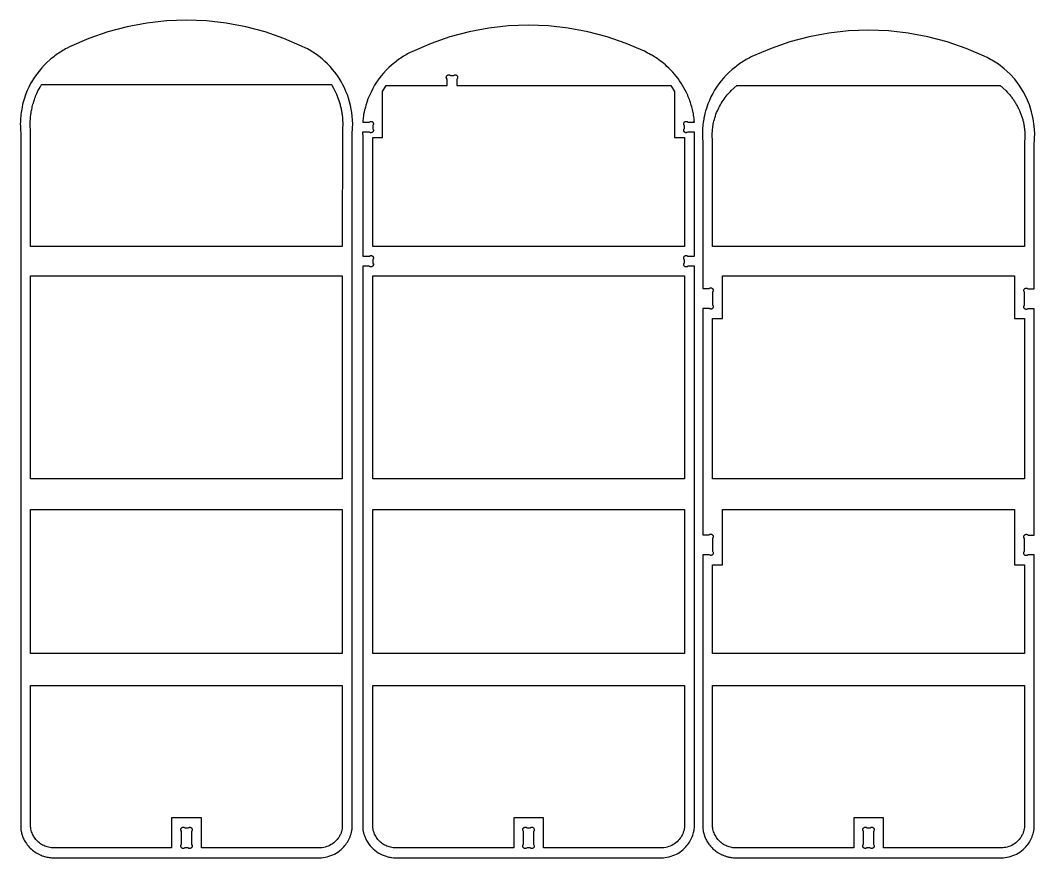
# Model space of a CAD drawing. Extents: x -3293 to 818, y -1259 to 2068.
# Drawn here: x -405 to 818, y -1259 to -250 of the extents above; entities that cross this region are included whole.
import ezdxf

# ---------------------------------------------------------------- set-up
doc = ezdxf.new("R2010")
doc.units = 0
doc.layers.add('SECTIONCUTEDGES', color=18, linetype='CONTINUOUS')

msp = doc.modelspace()

# ---------------------------------------------------------------- linework, layer by layer
at = {"layer": 'SECTIONCUTEDGES'}
for points in [[(-386.2, -1253.2), (-384.6, -1254.2), (-383.4, -1254.8), (-382.7, -1255.2), (-381.4, -1255.8), (-380.1, -1256.4), (-378.7, -1256.9), (-377.4, -1257.4), (-376, -1257.8), (-374.6, -1258.2), (-373.2, -1258.5), (-371.8, -1258.8), (-370.4, -1259), (-369, -1259.1), (-367.5, -1259.3), (-42.1, -1259.3), (-39.9, -1259.1), (-37.6, -1258.7), (-35.2, -1258.2), (-32.9, -1257.6), (-30.6, -1256.8), (-28.4, -1255.9), (-26.2, -1254.9), (-24.1, -1253.7), (-22.1, -1252.4), (-20.2, -1251), (-18.3, -1249.5), (-16.6, -1247.8), (-14.9, -1246.1), (-13.7, -1244.7), (-12.6, -1243.3), (-11.6, -1241.9), (-10.6, -1240.4), (-9.7, -1238.8), (-8.9, -1237.3), (-8.1, -1235.6), (-7.4, -1234), (-6.8, -1232.3), (-6.3, -1230.6), (-5.8, -1228.9), (-5.2, -1226), (-5, -1225), (-4.8, -1223.2), (-4.8, -384.6), (-4.7, -382), (-4.4, -378), (-4.3, -375.7), (-4.3, -374.4), (-4.5, -370), (-4.8, -365.5), (-5.3, -361.1), (-6, -356.7), (-6.9, -352.3), (-8, -348), (-9.3, -343.8), (-10.7, -339.5), (-12.4, -335.4), (-14.2, -331.3), (-16.2, -327.4), (-18.3, -323.5), (-20.6, -319.7), (-23.1, -316), (-25.7, -312.4), (-28.5, -308.9), (-31.5, -305.6), (-34.5, -302.3), (-37.8, -299.3), (-41.1, -296.3), (-44.6, -293.5), (-48.1, -290.9), (-52.4, -288), (-57, -285.3), (-58.9, -284.2), (-61.7, -282.8), (-65.1, -281.2), (-87.2, -271.7), (-110, -263.8), (-133.2, -257.7), (-156.9, -253.3), (-180.8, -250.6), (-204.8, -249.8), (-228.8, -250.6), (-252.7, -253.3), (-276.4, -257.7), (-299.7, -263.8), (-322.4, -271.7), (-345.9, -281.8), (-348.6, -283.2), (-350.7, -284.3), (-352.4, -285.3), (-354, -286.2), (-355.6, -287.2), (-357.2, -288.2), (-358.8, -289.3), (-360.4, -290.3), (-362, -291.4), (-363.5, -292.6), (-365, -293.7), (-366.5, -294.9), (-368.4, -296.4), (-369.8, -297.6), (-373.3, -300.8), (-376.6, -304), (-379.7, -307.4), (-382.6, -310.9), (-385.4, -314.5), (-388, -318.3), (-390.5, -322.2), (-392.8, -326.1), (-394.9, -330.2), (-396.8, -334.4), (-398.5, -338.6), (-400.3, -343.6), (-401.3, -347.1), (-401.7, -348.6), (-402.5, -351.4), (-403.1, -354.4), (-403.6, -356.9), (-404, -359), (-404.3, -361.1), (-404.6, -363.3), (-404.8, -365.4), (-405, -367.6), (-405.2, -370.3), (-405.2, -372), (-405.3, -374.7), (-405.2, -377.3), (-405.1, -379.8), (-404.9, -382.6), (-404.8, -385.1), (-404.8, -1223.2), (-404.7, -1224), (-404.7, -1224.7), (-404.5, -1226), (-404.3, -1227.2), (-404, -1228.5), (-403.7, -1229.7), (-403.4, -1231), (-403, -1232.2), (-402.5, -1233.4), (-402.1, -1234.6), (-401.6, -1235.8), (-401, -1236.9), (-400.4, -1238.1), (-399.8, -1239.2), (-398.9, -1240.7), (-397.9, -1242.2), (-396.8, -1243.7), (-395.7, -1245.1), (-394.5, -1246.4), (-393.2, -1247.7), (-391.9, -1248.9), (-390.6, -1250.1), (-389.1, -1251.2), (-387.7, -1252.3)], [(407.8, -546.2), (400.1, -546.2), (400, -546.2), (400, -546.3), (399.8, -546.5), (399.5, -546.6), (399.4, -546.7), (399.1, -546.8), (398.8, -546.9), (398.6, -547), (398.3, -547), (398, -547), (397.8, -547), (397.5, -547), (397.1, -546.9), (396.8, -546.8), (396.5, -546.7), (396.4, -546.6), (396.1, -546.3), (395.9, -546.2), (395.8, -546), (395.6, -545.9), (395.5, -545.7), (395.4, -545.5), (395.3, -545.3), (395.2, -545.1), (395.1, -544.9), (395.1, -544.7), (395, -544.5), (395, -544.2), (395, -544), (395, -543.7), (395, -543.6), (395.1, -543.3), (395.3, -543.1), (395.8, -542.1), (395.9, -541.9), (395.9, -538.4), (395.8, -538.3), (395.7, -538.3), (395.5, -538), (395.5, -537.9), (395.3, -537.7), (395.2, -537.5), (395.1, -537.2), (395.1, -536.9), (395, -536.5), (395, -536), (395.1, -535.7), (395.1, -535.4), (395.2, -535.2), (395.3, -534.9), (395.5, -534.7), (395.6, -534.4), (395.8, -534.2), (396, -534), (396.3, -533.9), (396.5, -533.7), (396.8, -533.6), (397, -533.5), (397.4, -533.3), (397.6, -533.3), (397.8, -533.3), (398.1, -533.3), (398.4, -533.4), (398.6, -533.5), (399.7, -534), (400.1, -534.2), (407.8, -534.2), (407.9, -389.7), (407.9, -388), (408.1, -384.5), (400, -384.5), (399.8, -384.6), (398.6, -385.2), (398.4, -385.2), (398.1, -385.3), (398, -385.3), (397.7, -385.3), (397.4, -385.3), (397, -385.2), (396.8, -385.1), (396.5, -384.9), (396.3, -384.8), (396, -384.6), (395.8, -384.4), (395.6, -384.2), (395.5, -384), (395.3, -383.7), (395.2, -383.5), (395.1, -383.2), (395, -382.8), (395, -382.3), (395, -382), (395.1, -381.6), (395.2, -381.2), (395.3, -381), (395.4, -380.8), (395.6, -380.5), (395.9, -380.3), (395.9, -380.2), (395.9, -376.6), (395.7, -376.4), (395.2, -375.5), (395.1, -375.2), (395, -375), (395, -374.7), (395, -374.5), (395, -374.2), (395.1, -374), (395.1, -373.7), (395.2, -373.5), (395.3, -373.3), (395.4, -373.1), (395.5, -372.9), (395.6, -372.8), (395.8, -372.6), (395.9, -372.4), (396.1, -372.3), (396.3, -372.2), (396.5, -372), (396.7, -371.9), (397, -371.8), (397.3, -371.7), (397.6, -371.6), (398, -371.6), (398.3, -371.6), (398.6, -371.7), (398.9, -371.7), (399.2, -371.8), (399.5, -372), (399.8, -372.2), (400, -372.4), (400.1, -372.5), (407.8, -372.5), (407.7, -371.3), (407.4, -367.9), (407.2, -366.2), (406.9, -364.3), (406.6, -362.2), (406.4, -361.5), (406, -359.5), (405.5, -357.4), (405.1, -355.7), (404.6, -353.9), (404.1, -352.2), (403.6, -350.4), (403, -348.7), (402.4, -347), (401.8, -345.3), (401.1, -343.6), (400.5, -341.9), (399.8, -340.2), (399, -338.6), (398.3, -336.9), (396.8, -334), (395.2, -331.1), (393.6, -328.2), (391.8, -325.4), (390, -322.6), (388.1, -320), (386, -317.3), (383.9, -314.8), (381.8, -312.3), (379.5, -309.9), (377.2, -307.6), (374.7, -305.3), (372.9, -303.6), (371, -302), (369, -300.4), (367, -298.9), (365, -297.4), (363, -296), (360.9, -294.6), (358.7, -293.2), (356.6, -291.9), (355.5, -291.3), (353.3, -290.1), (351.1, -288.9), (347.5, -287.1), (325.4, -277.7), (302.7, -269.8), (279.4, -263.7), (255.8, -259.3), (231.9, -256.6), (207.8, -255.7), (183.8, -256.6), (159.9, -259.3), (136.2, -263.7), (113, -269.8), (90.2, -277.7), (66.9, -287.7), (65.2, -288.6), (63.6, -289.4), (61.9, -290.3), (60.3, -291.2), (58.6, -292.2), (57, -293.2), (55.4, -294.2), (53.8, -295.3), (52.2, -296.3), (50.7, -297.4), (49.1, -298.6), (47.6, -299.7), (46.1, -300.9), (44.5, -302.2), (42.7, -303.7), (39.3, -306.8), (36.1, -310), (33, -313.4), (30, -316.9), (27.2, -320.5), (24.6, -324.3), (22.1, -328.1), (19.9, -332.1), (17.8, -336.2), (15.9, -340.3), (14.1, -344.6), (12.6, -348.9), (11.6, -351.9), (11, -354.3), (10.2, -357.1), (10.1, -357.8), (9.5, -360.6), (8.9, -363.5), (8.8, -364.4), (8.3, -367.6), (8, -371), (7.9, -372.5), (15.7, -372.4), (17, -371.8), (17.3, -371.7), (17.5, -371.6), (17.8, -371.6), (17.9, -371.6), (18.2, -371.6), (18.6, -371.8), (18.9, -371.9), (19.1, -372), (19.4, -372.1), (19.6, -372.3), (19.8, -372.5), (20, -372.7), (20.2, -373), (20.3, -373.2), (20.4, -373.5), (20.5, -373.7), (20.6, -374.2), (20.6, -374.3), (20.6, -374.7), (20.6, -375.2), (20.5, -375.5), (20.4, -375.9), (20.1, -376.4), (19.8, -376.6), (19.8, -376.7), (19.8, -380.3), (19.9, -380.6), (20.5, -381.5), (20.6, -381.8), (20.6, -382.1), (20.7, -382.4), (20.6, -382.8), (20.6, -383), (20.5, -383.2), (20.5, -383.4), (20.4, -383.6), (20.3, -383.8), (20.2, -384), (20, -384.2), (19.9, -384.3), (19.7, -384.5), (19.6, -384.6), (19.4, -384.8), (19.1, -384.9), (18.8, -385.1), (18.5, -385.2), (18.2, -385.3), (17.9, -385.3), (17.5, -385.3), (17.2, -385.3), (16.9, -385.2), (16.7, -385.2), (16.4, -385.1), (16.1, -384.9), (15.9, -384.8), (15.7, -384.6), (15.6, -384.5), (15.6, -384.5), (7.5, -384.5), (7.8, -390.5), (7.8, -391.1), (7.8, -534.2), (15.5, -534.2), (15.6, -534.2), (16.1, -534), (17, -533.5), (17.3, -533.4), (17.5, -533.3), (17.7, -533.3), (18, -533.3), (18.2, -533.3), (18.6, -533.5), (18.9, -533.6), (19.2, -533.7), (19.4, -533.9), (19.6, -534), (19.8, -534.2), (20, -534.4), (20.2, -534.7), (20.3, -534.9), (20.4, -535.2), (20.5, -535.4), (20.6, -535.9), (20.7, -536.2), (20.6, -536.6), (20.6, -536.9), (20.5, -537.3), (20.4, -537.5), (20.3, -537.7), (20.2, -537.9), (19.9, -538.2), (19.8, -538.3), (19.8, -538.4), (19.8, -542), (19.9, -542.3), (20.5, -543.2), (20.6, -543.4), (20.6, -543.7), (20.7, -543.9), (20.7, -544.1), (20.6, -544.5), (20.6, -544.7), (20.5, -544.9), (20.5, -545.1), (20.4, -545.3), (20.3, -545.5), (20.2, -545.7), (20, -545.9), (19.9, -546), (19.7, -546.2), (19.6, -546.3), (19.4, -546.5), (19.1, -546.7), (18.8, -546.8), (18.5, -546.9), (18.4, -547), (18, -547), (17.7, -547), (17.5, -547), (17.2, -547), (16.9, -546.9), (16.8, -546.9), (16.5, -546.8), (16.3, -546.7), (16, -546.6), (15.8, -546.4), (15.7, -546.2), (15.5, -546.2), (7.8, -546.2), (7.8, -1223.4), (8, -1224.6), (8.1, -1225.9), (8.3, -1226.9), (8.5, -1227.8), (8.7, -1228.8), (8.9, -1229.8), (9.2, -1230.8), (9.5, -1231.8), (9.8, -1232.7), (10.2, -1233.7), (10.6, -1234.6), (11, -1235.6), (11.4, -1236.5), (12.4, -1238.6), (13.8, -1240.8), (15.3, -1242.9), (16.8, -1244.9), (18.6, -1246.9), (20.4, -1248.7), (22.3, -1250.3), (24.4, -1251.9), (26.5, -1253.3), (28.8, -1254.6), (31.1, -1255.7), (34.8, -1257.2), (36.1, -1257.6), (37.9, -1258.1), (39.4, -1258.5), (40.8, -1258.8), (42.6, -1259), (43, -1259.1), (44.8, -1259.3), (45.1, -1259.3), (370.5, -1259.3), (372.7, -1259.1), (375.1, -1258.7), (377.4, -1258.2), (379.7, -1257.6), (382, -1256.8), (384.2, -1255.9), (386.4, -1254.9), (388.5, -1253.7), (390.5, -1252.4), (392.5, -1251), (394.3, -1249.5), (396.1, -1247.8), (397.7, -1246.1), (398.9, -1244.7), (400, -1243.3), (401, -1241.9), (402, -1240.4), (402.9, -1238.8), (403.7, -1237.3), (404.5, -1235.6), (405.2, -1234), (405.8, -1232.3), (406.4, -1230.6), (406.8, -1228.9), (407.5, -1226), (407.7, -1224.8), (407.8, -1223.4), (407.8, -1223.2), (407.8, -546.2)], [(433.6, -1251.2), (434.8, -1252.1), (436, -1252.9), (436.7, -1253.4), (437.4, -1253.8), (438.1, -1254.2), (438.9, -1254.6), (439.6, -1255), (440.3, -1255.3), (441.1, -1255.7), (441.8, -1256), (442.6, -1256.4), (443.4, -1256.7), (444.1, -1257), (444.9, -1257.2), (445.7, -1257.5), (446.5, -1257.7), (447.2, -1257.9), (448, -1258.1), (448.8, -1258.3), (449.6, -1258.5), (450.4, -1258.7), (451.2, -1258.8), (452, -1258.9), (452.8, -1259), (453.6, -1259.1), (455, -1259.3), (780.6, -1259.3), (782.8, -1259.1), (785.2, -1258.7), (787.5, -1258.2), (789.8, -1257.6), (792.1, -1256.8), (794.3, -1255.9), (796.5, -1254.9), (798.6, -1253.7), (800.6, -1252.4), (802.6, -1251), (804.4, -1249.5), (806.2, -1247.8), (807.8, -1246.1), (809, -1244.7), (810.1, -1243.3), (811.1, -1241.9), (812.1, -1240.4), (813, -1238.8), (813.8, -1237.3), (814.6, -1235.6), (815.3, -1234), (815.9, -1232.3), (816.5, -1230.6), (816.9, -1228.9), (817.4, -1226.7), (817.7, -1225), (817.9, -1223.5), (817.9, -1223.2), (817.9, -894.3), (810.3, -894.3), (810.2, -894.3), (809.1, -894.9), (808.9, -895), (808.7, -895.1), (808.3, -895.1), (807.9, -895.1), (807.8, -895.1), (807.5, -895.1), (807.2, -895), (806.9, -894.8), (806.6, -894.7), (806.3, -894.4), (806.1, -894.3), (805.9, -894), (805.7, -893.7), (805.5, -893.5), (805.4, -893.2), (805.3, -892.9), (805.3, -892.7), (805.2, -892.4), (805.2, -892.1), (805.2, -891.8), (805.3, -891.5), (805.4, -891), (805.6, -890.6), (805.8, -890.3), (806, -890.1), (806.1, -890), (806.1, -874.6), (806.1, -874.4), (805.4, -873.2), (805.3, -873), (805.2, -872.7), (805.2, -872.5), (805.2, -872.3), (805.2, -872), (805.3, -871.8), (805.3, -871.6), (805.4, -871.4), (805.5, -871.2), (805.6, -871), (805.7, -870.8), (805.9, -870.6), (806, -870.4), (806.1, -870.3), (806.3, -870.1), (806.6, -869.9), (806.9, -869.7), (807.2, -869.6), (807.5, -869.5), (807.7, -869.5), (808, -869.4), (808.3, -869.4), (808.5, -869.4), (808.8, -869.5), (809.1, -869.6), (809.4, -869.7), (809.7, -869.8), (809.9, -869.9), (810.2, -870.2), (810.3, -870.3), (810.3, -870.3), (817.9, -870.3), (817.9, -597.4), (810.3, -597.4), (810.2, -597.4), (809.1, -598), (808.7, -598.2), (808.4, -598.2), (807.9, -598.2), (807.6, -598.2), (807.5, -598.1), (807.2, -598.1), (807, -598), (806.8, -597.9), (806.5, -597.7), (806.3, -597.5), (806.1, -597.4), (805.9, -597.1), (805.7, -596.8), (805.5, -596.6), (805.4, -596.3), (805.3, -596), (805.3, -595.8), (805.2, -595.5), (805.2, -595.2), (805.2, -594.9), (805.3, -594.6), (805.4, -594.3), (805.5, -593.9), (805.7, -593.6), (805.9, -593.4), (806.1, -593.2), (806.1, -593.2), (806.1, -577.6), (806, -577.5), (805.5, -576.5), (805.4, -576.2), (805.3, -576), (805.2, -575.7), (805.2, -575.6), (805.2, -575.3), (805.2, -575.1), (805.3, -574.9), (805.3, -574.7), (805.4, -574.5), (805.5, -574.3), (805.6, -574.1), (805.7, -573.9), (805.9, -573.7), (806.1, -573.4), (806.3, -573.2), (806.5, -573.1), (806.8, -572.9), (807.1, -572.8), (807.2, -572.7), (807.5, -572.6), (807.9, -572.6), (808.2, -572.5), (808.5, -572.5), (808.8, -572.6), (809, -572.6), (809.3, -572.7), (809.6, -572.9), (809.9, -573), (810.1, -573.2), (810.2, -573.3), (810.3, -573.4), (810.3, -573.4), (817.9, -573.4), (817.9, -396.6), (818, -395.8), (818.1, -392.8), (818.3, -389.8), (818.4, -387.7), (818.4, -386.4), (817.9, -377.5), (816.7, -368.7), (814.7, -360), (812, -351.5), (808.5, -343.3), (804.4, -335.4), (799.6, -327.9), (794.2, -320.9), (788.2, -314.3), (781.6, -308.3), (774.6, -302.8), (766.6, -297.7), (765.1, -296.9), (761, -294.8), (757.6, -293.1), (735.5, -283.6), (712.8, -275.8), (689.5, -269.7), (665.9, -265.3), (642, -262.6), (617.9, -261.7), (593.9, -262.6), (570, -265.3), (546.3, -269.7), (523.1, -275.8), (500.3, -283.6), (477.3, -293.6), (475.7, -294.3), (473.9, -295.3), (472, -296.3), (470.3, -297.2), (468.7, -298.2), (467.1, -299.2), (465.5, -300.2), (463.9, -301.2), (462.3, -302.3), (460.8, -303.4), (459.2, -304.5), (457.7, -305.7), (456.2, -306.9), (453.6, -309), (453.1, -309.4), (449.4, -312.8), (446.2, -316), (443, -319.4), (440.1, -322.9), (437.3, -326.5), (434.7, -330.3), (432.2, -334.1), (430, -338.1), (427.9, -342.2), (425.9, -346.3), (424.2, -350.6), (422.3, -355.9), (421.4, -359.1), (420.6, -362), (419.9, -364.9), (419.3, -367.8), (419.1, -368.9), (418.8, -371), (418.4, -373.1), (418.2, -375.2), (417.9, -377.4), (417.7, -379.5), (417.6, -382.3), (417.5, -383.4), (417.5, -386.2), (417.5, -387.7), (417.5, -389.7), (417.6, -390.9), (417.7, -392.6), (417.9, -395.4), (417.9, -397), (417.9, -573.1), (425.5, -573.1), (425.6, -573.1), (425.7, -573), (425.8, -572.8), (426.1, -572.7), (426.4, -572.5), (426.5, -572.4), (426.8, -572.3), (427.2, -572.3), (427.5, -572.3), (427.6, -572.3), (428, -572.3), (428.3, -572.3), (428.6, -572.4), (428.8, -572.5), (429.1, -572.6), (429.3, -572.8), (429.5, -573), (429.7, -573.1), (430, -573.4), (430.1, -573.6), (430.2, -573.8), (430.3, -574), (430.4, -574.2), (430.5, -574.4), (430.5, -574.6), (430.6, -574.8), (430.6, -575), (430.6, -575.4), (430.6, -575.6), (430.5, -575.9), (430.4, -576.1), (429.8, -577.2), (429.7, -577.4), (429.7, -592.8), (429.8, -592.9), (429.9, -593.1), (430, -593.1), (430.1, -593.3), (430.3, -593.6), (430.4, -593.8), (430.5, -594.3), (430.6, -594.6), (430.6, -594.9), (430.6, -595.2), (430.6, -595.5), (430.5, -595.8), (430.4, -596), (430.3, -596.3), (430.1, -596.6), (430, -596.8), (429.7, -597.1), (429.6, -597.2), (429.2, -597.5), (428.9, -597.7), (428.8, -597.7), (428.5, -597.8), (428.2, -597.9), (427.9, -597.9), (427.6, -598), (427.4, -597.9), (427, -597.9), (426.7, -597.7), (425.9, -597.3), (425.6, -597.1), (425.5, -597.1), (417.9, -597.1), (417.9, -870), (425.5, -870), (425.5, -870), (425.7, -869.8), (426, -869.6), (426.2, -869.5), (426.5, -869.3), (426.8, -869.3), (427.2, -869.2), (427.5, -869.2), (427.6, -869.2), (428, -869.2), (428.3, -869.2), (428.6, -869.3), (428.9, -869.5), (429.2, -869.6), (429.5, -869.9), (429.7, -870), (430, -870.3), (430.1, -870.5), (430.2, -870.7), (430.3, -870.9), (430.4, -871.1), (430.5, -871.3), (430.5, -871.5), (430.6, -871.7), (430.6, -872.1), (430.6, -872.4), (430.6, -872.6), (430.5, -872.9), (430.4, -873.1), (429.9, -873.9), (429.8, -874.2), (429.7, -874.3), (429.7, -889.8), (429.8, -889.8), (429.9, -889.9), (430, -890.1), (430.2, -890.3), (430.4, -890.9), (430.5, -891.2), (430.6, -891.5), (430.6, -891.8), (430.6, -892.1), (430.6, -892.4), (430.5, -892.7), (430.4, -893), (430.3, -893.2), (430.1, -893.5), (430, -893.7), (429.7, -894), (429.6, -894.1), (429.2, -894.4), (428.9, -894.6), (428.7, -894.7), (428.4, -894.8), (428, -894.8), (427.7, -894.9), (427.3, -894.8), (426.9, -894.7), (426.9, -894.7), (425.7, -894.1), (425.5, -894), (417.9, -894), (417.9, -1223.6), (418, -1224.4), (418.3, -1226.1), (418.5, -1227.5), (418.8, -1228.9), (419.1, -1230.2), (419.5, -1231.6), (420, -1232.9), (420.5, -1234.2), (421, -1235.5), (421.6, -1236.8), (422.3, -1238.1), (423, -1239.3), (423.7, -1240.5), (424.5, -1241.7), (425.4, -1242.9), (426.3, -1244.1), (427.2, -1245.2), (428.2, -1246.3), (429.2, -1247.4), (430.2, -1248.4), (431.3, -1249.4), (432.5, -1250.3)], [(19.8, -522.3), (19.8, -391.1), (31.8, -391.1), (31.8, -335.4), (36.2, -328.5), (109.5, -328.5), (109.5, -320.7), (109.5, -320.6), (108.8, -319.4), (108.7, -319.2), (108.6, -318.9), (108.6, -318.6), (108.6, -318.4), (108.6, -318.2), (108.7, -318), (108.7, -317.7), (108.8, -317.5), (108.9, -317.3), (109, -317.1), (109.1, -317), (109.2, -316.8), (109.4, -316.6), (109.5, -316.4), (109.7, -316.3), (110, -316.1), (110.3, -315.9), (110.5, -315.8), (110.8, -315.7), (111.1, -315.7), (111.4, -315.6), (111.7, -315.6), (112.1, -315.6), (112.4, -315.7), (112.7, -315.8), (113, -315.9), (113.3, -316.1), (113.6, -316.3), (113.6, -316.4), (113.7, -316.5), (117.3, -316.5), (117.4, -316.4), (118.6, -315.8), (118.8, -315.7), (119.1, -315.6), (119.4, -315.6), (119.6, -315.6), (119.8, -315.6), (120, -315.7), (120.2, -315.7), (120.4, -315.8), (120.6, -315.9), (120.8, -316), (121, -316.1), (121.2, -316.2), (121.4, -316.4), (121.5, -316.5), (121.7, -316.7), (121.9, -317), (122, -317.3), (122.2, -317.6), (122.3, -317.9), (122.3, -318.2), (122.3, -318.4), (122.4, -318.7), (122.3, -319.1), (122.3, -319.4), (122.2, -319.7), (122.1, -319.8), (122, -320.1), (121.8, -320.4), (121.6, -320.5), (121.5, -320.6), (121.5, -320.7), (121.5, -328.5), (379.4, -328.5), (383.9, -335.4), (383.9, -391.1), (395.9, -391.1), (395.9, -522.4)], [(-392.8, -522.3), (-392.8, -384.7), (-392.9, -383.5), (-393.1, -380.7), (-393.2, -379.1), (-393.3, -377.9), (-393.3, -375.5), (-393.3, -373.8), (-393.3, -372.1), (-393.2, -371.2), (-393.1, -369.5), (-393, -367.8), (-392.9, -366), (-392.6, -363.6), (-392.3, -361.9), (-392.1, -360.3), (-391.8, -358.7), (-391.5, -357.1), (-391.1, -355.5), (-390.8, -354), (-390.4, -352.4), (-390, -350.8), (-389.5, -349.2), (-389, -347.7), (-388.2, -345.3), (-387.7, -343.7), (-387.1, -342.2), (-386.8, -341.4), (-386.1, -339.8), (-385.4, -338.2), (-384.4, -336.1), (-383.9, -334.9), (-382.6, -332.5), (-381.4, -330.2), (-380, -327.8), (-379.8, -327.5), (-379.6, -327.3), (-379.5, -327.2), (-379.4, -327.2), (-30.1, -327.2), (-30, -327.2), (-29.8, -327.4), (-29.6, -327.8), (-27.4, -331.7), (-26.2, -334), (-25.1, -336.3), (-24.3, -338), (-23.8, -339), (-22.9, -341.1), (-22.5, -342.2), (-21.7, -344.4), (-21, -346.6), (-20.6, -347.7), (-19.9, -349.9), (-19.6, -351.1), (-19.3, -352.3), (-18.9, -353.5), (-18.7, -354.7), (-18.4, -355.9), (-18.1, -357.2), (-17.9, -358.4), (-17.7, -359.6), (-17.4, -360.9), (-17.3, -362.1), (-17.1, -363.4), (-16.9, -364.6), (-16.7, -366.4), (-16.6, -368.2), (-16.4, -370.1), (-16.4, -371), (-16.3, -372.8), (-16.3, -374.6), (-16.3, -376.7), (-16.4, -379.1), (-16.6, -381.5), (-16.7, -383.1), (-16.7, -385.1), (-16.8, -522.3)], [(429.9, -522.3), (429.9, -397), (429.8, -394.8), (429.7, -393.7), (429.6, -392.6), (429.5, -390.8), (429.4, -388.9), (429.4, -386.2), (429.6, -383.6), (429.6, -382.6), (429.8, -381.2), (430, -379.4), (430.2, -377.6), (430.5, -375.8), (430.7, -374.9), (431, -373.1), (431.4, -371.4), (432, -369.3), (432.6, -367.2), (433.2, -365.2), (433.9, -363.1), (434.7, -361.1), (435.6, -359.1), (436.4, -357.3), (437.3, -355.4), (438.3, -353.5), (439.3, -351.7), (440.3, -349.9), (441.4, -348.2), (442.6, -346.4), (443.8, -344.7), (445, -343), (446.3, -341.4), (447.6, -339.8), (449.1, -338), (450.4, -336.6), (451.4, -335.4), (452.4, -334.5), (459, -328.5), (776.8, -328.5), (783.4, -334.4), (785.2, -336.3), (786, -337.2), (786.8, -338), (787.5, -338.9), (788.3, -339.8), (789.1, -340.7), (789.8, -341.7), (790.5, -342.6), (791.2, -343.5), (791.9, -344.5), (792.6, -345.4), (793.3, -346.4), (793.9, -347.4), (794.5, -348.4), (795.2, -349.4), (795.8, -350.4), (796.4, -351.4), (796.9, -352.4), (797.5, -353.5), (798, -354.5), (798.6, -355.6), (799.1, -356.6), (799.6, -357.7), (800.1, -358.7), (800.5, -359.8), (801, -360.9), (801.4, -361.9), (801.8, -362.9), (802.2, -364), (802.5, -365), (802.9, -366.1), (803.2, -367.2), (803.6, -368.2), (803.9, -369.3), (804.1, -370.4), (804.4, -371.5), (804.7, -372.5), (804.9, -373.6), (805.1, -374.7), (805.3, -375.8), (805.5, -376.9), (805.7, -378), (805.8, -379.1), (806, -380.2), (806.1, -381.3), (806.2, -382.4), (806.3, -383.5), (806.3, -384.7), (806.4, -386.4), (806.4, -388.5), (806.3, -391.3), (806, -396.8), (806, -522.3)], [(-392.8, -802.5), (-392.8, -558), (-16.8, -558), (-16.8, -802.5)], [(19.8, -802.5), (19.8, -558), (395.9, -558), (395.9, -802.5)], [(429.9, -802.5), (429.9, -609.3), (441.9, -609.3), (441.9, -558), (794, -558), (794, -609.3), (806, -609.3), (806, -802.5)], [(-392.8, -1013.1), (-392.8, -839.5), (-16.8, -839.5), (-16.8, -1013.1)], [(19.8, -1013.1), (19.8, -839.5), (395.9, -839.5), (395.9, -1013.1)], [(429.9, -1013.1), (429.9, -906.2), (441.9, -906.2), (441.9, -839.5), (794, -839.5), (794, -906.2), (806, -906.2), (806, -1013.1)], [(-383.3, -1240.5), (-384.5, -1239.5), (-385.5, -1238.4), (-386.5, -1237.2), (-387.5, -1236), (-388.3, -1234.8), (-389.2, -1233.5), (-389.9, -1232.1), (-390.6, -1230.7), (-391.1, -1229.3), (-391.7, -1227.9), (-392.1, -1226.4), (-392.4, -1224.9), (-392.7, -1223.3), (-392.8, -1222.2), (-392.8, -1051.7), (-16.8, -1051.7), (-16.8, -1222.6), (-16.9, -1223.7), (-17, -1224.2), (-17.3, -1225.7), (-17.5, -1226.7), (-17.8, -1227.7), (-18.1, -1228.6), (-18.4, -1229.6), (-18.8, -1230.5), (-19.2, -1231.4), (-19.7, -1232.3), (-20.2, -1233.2), (-20.7, -1234.1), (-21.2, -1234.9), (-21.8, -1235.8), (-23, -1237.3), (-24.3, -1238.7), (-25.7, -1240), (-27.2, -1241.3), (-28.7, -1242.4), (-30.4, -1243.5), (-32.1, -1244.4), (-33.8, -1245.2), (-35.6, -1245.9), (-37.5, -1246.4), (-39.3, -1246.8), (-41.6, -1247.2), (-42.6, -1247.3), (-186.8, -1247.3), (-186.8, -1211.4), (-222.8, -1211.4), (-222.8, -1247.3), (-367.1, -1247.3), (-367.9, -1247.2), (-369.8, -1246.9), (-371.3, -1246.6), (-372.7, -1246.3), (-374.2, -1245.8), (-375.6, -1245.3), (-377, -1244.7), (-378.4, -1244), (-379.7, -1243.2), (-380.9, -1242.4), (-382.2, -1241.5)], [(34.3, -1244), (33, -1243.2), (31.7, -1242.4), (30.5, -1241.5), (29.3, -1240.5), (28.2, -1239.5), (27.1, -1238.4), (26.1, -1237.2), (25.2, -1236), (24.3, -1234.8), (23.5, -1233.5), (22.7, -1232.1), (22.1, -1230.7), (21.5, -1229.3), (21, -1227.9), (20.5, -1226.4), (20.2, -1224.9), (19.8, -1222.9), (19.8, -1222.2), (19.8, -1051.7), (395.9, -1051.7), (395.8, -1222.6), (395.8, -1223.4), (395.6, -1224.4), (395.4, -1225.7), (395.1, -1226.7), (394.8, -1227.7), (394.5, -1228.6), (394.2, -1229.6), (393.8, -1230.5), (393.4, -1231.4), (393, -1232.3), (392.5, -1233.2), (391.9, -1234.1), (391.4, -1234.9), (390.8, -1235.8), (389.6, -1237.3), (388.3, -1238.7), (386.9, -1240), (385.5, -1241.3), (383.9, -1242.4), (382.3, -1243.5), (380.6, -1244.4), (378.8, -1245.2), (377, -1245.9), (375.2, -1246.4), (373.3, -1246.8), (371.2, -1247.2), (370.1, -1247.3), (369.8, -1247.3), (225.8, -1247.3), (225.8, -1211.4), (189.9, -1211.4), (189.9, -1247.3), (45.6, -1247.3), (44.4, -1247.2), (42.8, -1246.9), (41.4, -1246.6), (39.9, -1246.3), (38.4, -1245.8), (37, -1245.3), (35.6, -1244.7)], [(436.2, -1237.2), (435.2, -1236), (434.4, -1234.8), (433.6, -1233.5), (432.8, -1232.1), (432.2, -1230.7), (431.6, -1229.3), (431.1, -1227.9), (430.6, -1226.4), (430.3, -1224.9), (430, -1223), (429.9, -1222.7), (429.9, -1222.2), (429.9, -1051.7), (806, -1051.7), (805.9, -1222.4), (805.6, -1224.7), (805.4, -1225.7), (805.2, -1226.7), (804.9, -1227.7), (804.6, -1228.6), (804.3, -1229.6), (803.9, -1230.5), (803.5, -1231.4), (803, -1232.3), (802.6, -1233.2), (802, -1234.1), (801.5, -1234.9), (800.9, -1235.8), (799.7, -1237.3), (798.4, -1238.7), (797, -1240), (795.5, -1241.3), (794, -1242.4), (792.4, -1243.5), (790.7, -1244.4), (788.9, -1245.2), (787.1, -1245.9), (785.3, -1246.4), (783.4, -1246.8), (781.5, -1247.1), (780.1, -1247.3), (635.9, -1247.3), (635.9, -1211.4), (600, -1211.4), (600, -1247.3), (455.6, -1247.3), (454.4, -1247.2), (452.9, -1246.9), (451.5, -1246.6), (450, -1246.3), (448.5, -1245.8), (447.1, -1245.3), (445.7, -1244.7), (444.4, -1244), (443.1, -1243.2), (441.8, -1242.4), (440.6, -1241.5), (439.4, -1240.5), (438.3, -1239.5), (437.2, -1238.4)], [(-210.6, -1247.4), (-210.9, -1247.1), (-211.1, -1246.8), (-211.3, -1246.5), (-211.5, -1246.2), (-211.6, -1245.9), (-211.6, -1245.5), (-211.7, -1245.2), (-211.7, -1244.8), (-211.6, -1244.5), (-211.6, -1244.3), (-211.4, -1244), (-211.3, -1243.7), (-211.1, -1243.4), (-211, -1243.3), (-210.8, -1243.1), (-210.8, -1243.1), (-210.8, -1227.5), (-210.8, -1227.4), (-211.5, -1226.1), (-211.6, -1225.9), (-211.6, -1225.6), (-211.7, -1225.3), (-211.6, -1225), (-211.6, -1224.9), (-211.5, -1224.5), (-211.4, -1224.2), (-211.3, -1224), (-211.1, -1223.7), (-210.9, -1223.5), (-210.7, -1223.3), (-210.5, -1223.1), (-210.3, -1223), (-210.1, -1222.8), (-209.8, -1222.7), (-209.5, -1222.6), (-209.1, -1222.5), (-208.7, -1222.5), (-208.4, -1222.5), (-207.9, -1222.6), (-207.3, -1222.8), (-206.8, -1223.1), (-206.7, -1223.2), (-206.6, -1223.3), (-206.5, -1223.3), (-203.1, -1223.3), (-202.9, -1223.3), (-201.7, -1222.7), (-201.6, -1222.6), (-201.3, -1222.5), (-201, -1222.5), (-200.8, -1222.5), (-200.5, -1222.5), (-200.3, -1222.5), (-200.1, -1222.6), (-199.9, -1222.7), (-199.7, -1222.8), (-199.5, -1222.9), (-199.3, -1223), (-199.1, -1223.1), (-198.9, -1223.2), (-198.8, -1223.4), (-198.6, -1223.6), (-198.4, -1223.9), (-198.2, -1224.2), (-198.1, -1224.5), (-198, -1224.8), (-198, -1225.1), (-197.9, -1225.3), (-197.9, -1225.6), (-198, -1225.9), (-198, -1226.2), (-198.1, -1226.4), (-198.2, -1226.7), (-198.3, -1227), (-198.5, -1227.2), (-198.6, -1227.4), (-198.8, -1227.6), (-198.8, -1227.6), (-198.8, -1243.1), (-198.6, -1243.5), (-198.1, -1244.5), (-198.1, -1244.7), (-198, -1244.9), (-198, -1245.2), (-197.9, -1245.5), (-198, -1245.7), (-198.1, -1246.2), (-198.2, -1246.4), (-198.3, -1246.7), (-198.5, -1246.9), (-198.7, -1247.1), (-198.9, -1247.3), (-199.1, -1247.5), (-199.3, -1247.7), (-199.6, -1247.8), (-199.8, -1247.9), (-200.1, -1248), (-200.5, -1248.1), (-200.6, -1248.2), (-201.1, -1248.2), (-201.5, -1248.1), (-202, -1248), (-202.5, -1247.7), (-202.9, -1247.4), (-203, -1247.3), (-203.1, -1247.3), (-206.5, -1247.3), (-206.6, -1247.3), (-206.9, -1247.4), (-207.7, -1247.9), (-208, -1248.1), (-208.4, -1248.2), (-208.8, -1248.2), (-209.2, -1248.1), (-209.6, -1248), (-210, -1247.9), (-210.3, -1247.7)], [(201.9, -1247.3), (201.6, -1247), (201.5, -1246.9), (201.3, -1246.5), (201.1, -1246.1), (201, -1245.6), (201, -1245.2), (201, -1244.8), (201, -1244.5), (201.1, -1244.2), (201.2, -1244.1), (201.3, -1243.8), (201.5, -1243.5), (201.8, -1243.2), (201.8, -1243.1), (201.8, -1227.6), (201.8, -1227.5), (201.5, -1226.9), (201.2, -1226.2), (201.1, -1226), (201, -1225.7), (201, -1225.5), (201, -1225.2), (201, -1224.9), (201.1, -1224.5), (201.2, -1224.2), (201.4, -1224), (201.5, -1223.7), (201.7, -1223.5), (201.9, -1223.3), (202.1, -1223.1), (202.3, -1223), (202.6, -1222.8), (202.8, -1222.7), (203.1, -1222.6), (203.5, -1222.5), (204, -1222.5), (204.4, -1222.5), (204.8, -1222.6), (205.2, -1222.8), (205.6, -1223), (205.9, -1223.2), (206, -1223.3), (206.1, -1223.3), (209.6, -1223.3), (209.7, -1223.3), (209.8, -1223.2), (210.3, -1222.8), (210.4, -1222.8), (211.1, -1222.5), (211.8, -1222.5), (212.6, -1222.6), (213.2, -1222.9), (213.8, -1223.4), (214.3, -1223.9), (214.6, -1224.6), (214.7, -1225.3), (214.6, -1226.1), (214.4, -1226.8), (213.9, -1227.5), (213.8, -1227.5), (213.8, -1227.6), (213.8, -1243.1), (213.9, -1243.2), (214.2, -1243.8), (214.5, -1244.4), (214.6, -1244.7), (214.6, -1244.9), (214.7, -1245.2), (214.7, -1245.5), (214.6, -1245.7), (214.5, -1246.2), (214.4, -1246.4), (214.3, -1246.7), (214.1, -1246.9), (214, -1247.1), (213.8, -1247.3), (213.6, -1247.5), (213.3, -1247.7), (213.1, -1247.8), (212.8, -1247.9), (212.5, -1248), (212.1, -1248.1), (211.7, -1248.2), (211.4, -1248.2), (211, -1248.1), (210.4, -1247.9), (210.3, -1247.8), (209.8, -1247.5), (209.7, -1247.4), (209.6, -1247.3), (209.6, -1247.3), (206, -1247.3), (205.5, -1247.6), (204.6, -1248), (204.3, -1248.1), (203.9, -1248.2), (203.8, -1248.2), (203.4, -1248.1), (203, -1248), (202.6, -1247.8), (202.2, -1247.6)], [(612.3, -1247.6), (612.1, -1247.4), (611.9, -1247.2), (611.7, -1247), (611.5, -1246.8), (611.4, -1246.5), (611.3, -1246.3), (611.2, -1246), (611.1, -1245.7), (611.1, -1245.4), (611.1, -1245.1), (611.1, -1244.8), (611.2, -1244.2), (611.3, -1244), (611.5, -1243.5), (611.9, -1243.1), (611.9, -1243.1), (611.9, -1227.5), (611.9, -1227.4), (611.2, -1226.3), (611.1, -1226), (611.1, -1225.7), (611, -1225.4), (611.1, -1225), (611.1, -1224.8), (611.2, -1224.6), (611.2, -1224.4), (611.3, -1224.2), (611.4, -1224), (611.6, -1223.8), (611.7, -1223.6), (611.8, -1223.5), (612, -1223.3), (612.1, -1223.2), (612.5, -1222.9), (612.7, -1222.8), (613, -1222.6), (613.2, -1222.6), (613.5, -1222.5), (613.7, -1222.5), (614, -1222.5), (614.3, -1222.5), (614.7, -1222.5), (615, -1222.6), (615.3, -1222.7), (615.6, -1222.9), (615.8, -1223), (616, -1223.2), (616.1, -1223.3), (616.2, -1223.3), (619.8, -1223.3), (620.2, -1223.1), (621.1, -1222.6), (621.4, -1222.6), (621.7, -1222.5), (621.9, -1222.5), (622.2, -1222.5), (622.5, -1222.5), (622.8, -1222.6), (623, -1222.7), (623.3, -1222.9), (623.5, -1223), (623.7, -1223.2), (623.9, -1223.4), (624.1, -1223.6), (624.3, -1223.8), (624.4, -1224.1), (624.6, -1224.3), (624.7, -1224.6), (624.7, -1225), (624.8, -1225.5), (624.7, -1225.9), (624.7, -1226.3), (624.5, -1226.7), (624.2, -1227.2), (624, -1227.4), (624, -1227.5), (623.9, -1227.6), (623.9, -1243.1), (624.3, -1243.8), (624.6, -1244.4), (624.7, -1244.7), (624.7, -1244.8), (624.8, -1245.1), (624.8, -1245.3), (624.8, -1245.6), (624.7, -1245.7), (624.6, -1246.2), (624.5, -1246.4), (624.4, -1246.7), (624.2, -1246.9), (624.1, -1247.1), (623.9, -1247.3), (623.6, -1247.5), (623.4, -1247.7), (623.2, -1247.8), (622.9, -1247.9), (622.6, -1248), (622.2, -1248.1), (621.8, -1248.2), (621.5, -1248.2), (621, -1248.1), (620.4, -1247.9), (619.9, -1247.5), (619.7, -1247.3), (619.7, -1247.3), (616.2, -1247.3), (616, -1247.4), (614.8, -1248), (614.7, -1248.1), (614.2, -1248.2), (613.9, -1248.2), (613.8, -1248.2), (613.5, -1248.1), (613.2, -1248), (612.9, -1247.9), (612.6, -1247.8)]]:
    msp.add_lwpolyline(points, close=True, dxfattribs=at)

doc.saveas('drawing.dxf')
